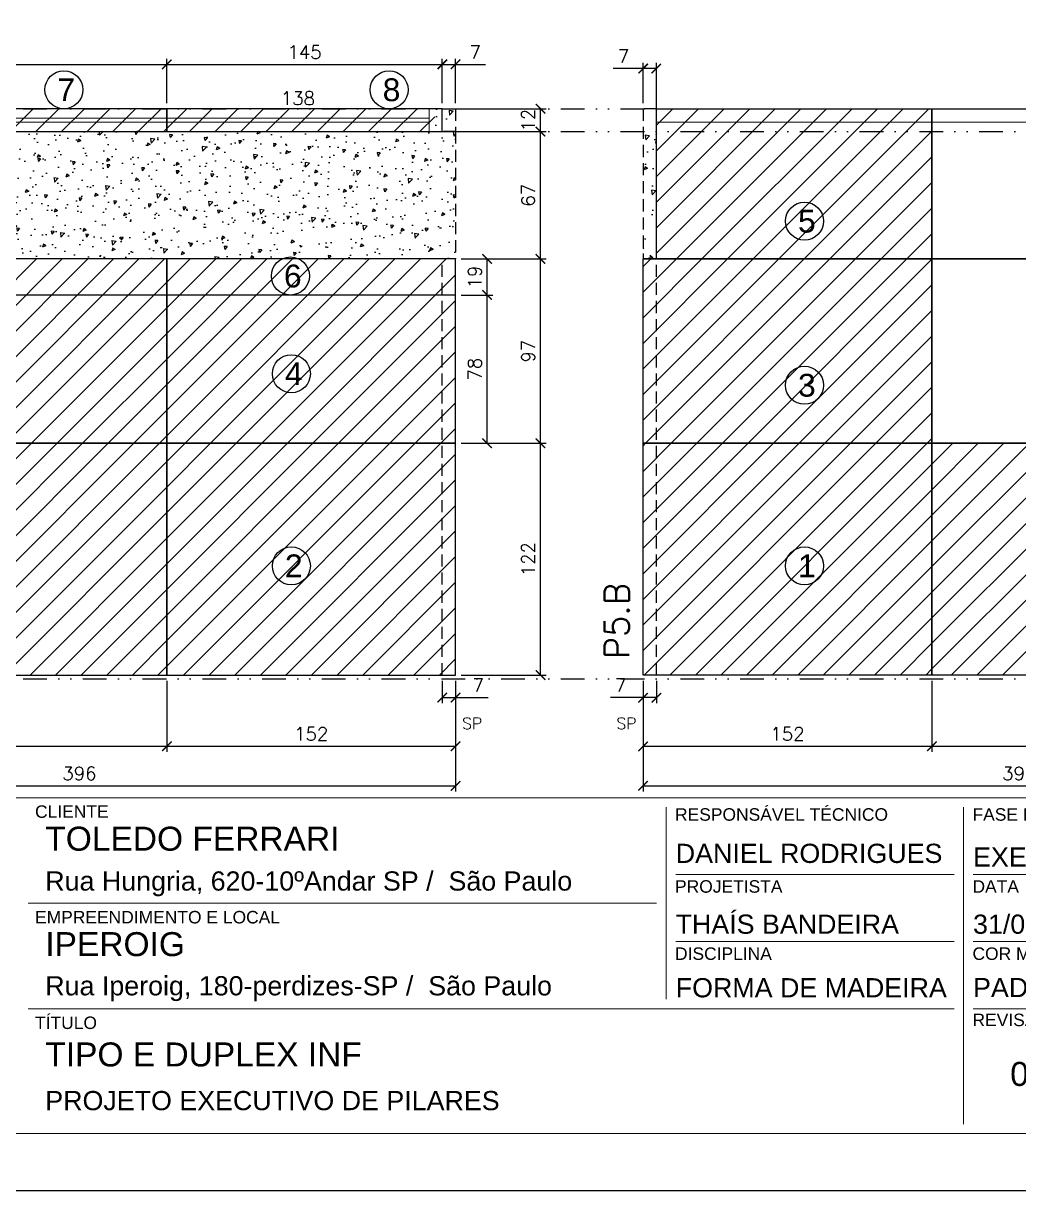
# Model space of a CAD drawing. Extents: x -23436 to 4767, y -3862 to 10024.
# Drawn here: x -20228 to -19704, y 4082 to 4696 of the extents above; entities that cross this region are included whole.
import ezdxf
from ezdxf.enums import TextEntityAlignment as Align

# ---------------------------------------------------------------- set-up
doc = ezdxf.new("R2010")
doc.units = 0
doc.header["$PDMODE"] = 2
doc.header["$PDSIZE"] = 10
doc.linetypes.add('DIVIDE2', pattern=[0.625, 0.25, -0.125, 0, -0.125, 0, -0.125])
doc.linetypes.add('HIDDEN', pattern=[9.525, 6.35, -3.175])
doc.layers.get('0').update_dxf_attribs({"lineweight": 13})
doc.layers.get('Defpoints').update_dxf_attribs({"lineweight": 13})
for name, color, linetype in [('Concreto', 250, 'HIDDEN'), ('Cota', 4, 'Continuous'), ('Cota Sarrafo', 180, 'Continuous'), ('MB Logo', 254, 'Continuous'), ('Nível', 160, 'Continuous'), ('Painéis', 30, 'Continuous'), ('Reaproveitamento', 252, 'Continuous'), ('Romaneio', 10, 'Continuous'), ('Sarrafo de Pressão', 42, 'HIDDEN')]:
    doc.layers.add(name, color=color, linetype=linetype)
for name, color, linetype, lineweight in [('cotas', 4, 'Continuous', 13), ('FOLHA MB', 7, 'Continuous', 13), ('Texto Seção', 7, 'Continuous', 15)]:
    doc.layers.add(name, color=color, linetype=linetype, lineweight=lineweight)
doc.layers.add('Laje_Perimetro', color=7, linetype='Continuous', plot=False)
doc.styles.add('ARIAL', font='arial.ttf', dxfattribs={"oblique": 15, "height": 25})
doc.styles.add('MB_C01', font='arial.ttf', dxfattribs={"height": 1.3})
doc.styles.add('MB_C02', font='arial.ttf', dxfattribs={"height": 2})
doc.styles.add('MB_C03', font='arial.ttf', dxfattribs={"height": 2.5})
doc.styles.add('REGUA-120', font='ROMANS.shx', dxfattribs={"height": 15})
doc.styles.add('ROMANS', font='romans.shx')
doc.dimstyles.new('Cota Paínel', dxfattribs={"dimtxt": 7, "dimasz": 5, "dimexe": 3, "dimexo": 3, "dimgap": 3, "dimtad": 1, "dimdec": 1, "dimzin": 12, "dimdsep": 46, "dimtxsty": 'ROMANS', "dimblk": 'ARCHTICK', "dimcen": 0, "dimclrd": 4, "dimclre": 4, "dimclrt": 1, "dimadec": 1, "dimazin": 3, "dimtfac": 1, "dimtdec": 1, "dimtmove": 0, "dimatfit": 3, "dimldrblk": 'OBLIQUE', "dimfxl": 0, "dimtolj": 1, "dimtzin": 12, "dimarcsym": 0})
doc.dimstyles.new('PAINEL', dxfattribs={"dimtxt": 7, "dimasz": 5, "dimexe": 3, "dimexo": 3, "dimgap": 3, "dimtad": 1, "dimdec": 1, "dimzin": 12, "dimdsep": 46, "dimtxsty": 'ROMANS', "dimblk": 'ARCHTICK', "dimcen": 0, "dimclrd": 4, "dimclre": 4, "dimclrt": 1, "dimadec": 1, "dimazin": 3, "dimtfac": 1, "dimtdec": 1, "dimtmove": 0, "dimatfit": 3, "dimldrblk": 'OBLIQUE', "dimfxl": 0, "dimtolj": 1, "dimtzin": 12, "dimarcsym": 0})
doc.dimstyles.new('projeto2', dxfattribs={"dimtxt": 7, "dimasz": 5, "dimexe": 1.25, "dimexo": 2.5, "dimgap": 2, "dimtad": 1, "dimdec": 1, "dimdsep": 46, "dimtxsty": 'ROMANS', "dimblk": 'OBLIQUE', "dimcen": 10, "dimdle": 1, "dimse1": 1, "dimse2": 1, "dimsd1": 1, "dimsd2": 1, "dimclrd": 256, "dimclre": 256, "dimclrt": 1, "dimadec": 0, "dimazin": 0, "dimtfac": 1, "dimtdec": 1, "dimtmove": 0, "dimatfit": 3, "dimldrblk": 'OBLIQUE', "dimfxl": 0, "dimlwd": -1, "dimlwe": -1, "dimarcsym": 0})
pattern_1 = [(45, (-17942.374, -1150), (-6.735192, 6.735192), [])]

# ---------------------------------------------------------------- blocks, each defined once
blk = doc.blocks.new('A$C169d8357')
at = {"layer": 'FOLHA MB', "color": 1}
for p, q in [((1109.82, 356.72), (70, 356.72)), ((786.55, 351.67), (786.55, 250.65)), ((943.14, 351.67), (943.14, 184.99)), ((938.09, 316.32), (791.61, 316.32)), ((1109.82, 316.32), (948.19, 316.32)), ((781.5, 301.16), (450.7, 301.16)), ((938.09, 280.96), (791.61, 280.96)), ((1109.82, 280.96), (948.19, 280.96)), ((938.09, 245.6), (450.7, 245.6)), ((1109.82, 245.6), (948.19, 245.6))]:
    blk.add_line(p, q, dxfattribs=at)
for points in [[(0, 1199.94), (0, 149.94), (1485.02, 149.94), (1485.02, 1199.94)], [(70, 1169.94), (70, 179.94), (1455.02, 179.94), (1455.02, 1169.94)]]:
    blk.add_lwpolyline(points, close=True, dxfattribs=at)
at = {"layer": 'FOLHA MB', "color": 6}
for s, height, style, p in [('CLIENTE', 6.566, 'MB_C01', (454.33, 346.12)), ('RESPONSÁVEL TÉCNICO', 6.5663, 'MB_C01', (791.21, 344.6)), ('FASE DO PROJETO', 6.5663, 'MB_C01', (947.79, 344.6)), ('Rua Hungria, 620-10ºAndar SP /  São Paulo', 10.102, 'MB_C02', (459.73, 307.83)), ('PROJETISTA', 6.566, 'MB_C01', (791.21, 306.72)), ('DATA', 6.566, 'MB_C01', (947.79, 306.72)), ('EMPREENDIMENTO E LOCAL', 6.5663, 'MB_C01', (454.33, 290.56)), ('DISCIPLINA', 6.566, 'MB_C01', (791.21, 271.36)), ('COR MADEIRA', 6.5663, 'MB_C01', (947.79, 271.36)), ('Rua Iperoig, 180-perdizes-SP /  São Paulo', 10.102, 'MB_C02', (459.73, 252.69)), ('TÍTULO', 6.566, 'MB_C01', (454.33, 234.99)), ('REVISÃO', 6.566, 'MB_C01', (947.79, 236.51)), ('PROJETO EXECUTIVO DE PILARES', 10.102, 'MB_C02', (459.73, 192.28))]:
    blk.add_text(s, height=height, dxfattribs=dict(at, style=style)).set_placement(p)
at = {"layer": 'FOLHA MB', "color": 5}
for s, height, style, p in [('TOLEDO FERRARI', 12.6276, 'MB_C03', (459.73, 328.83)), ('DANIEL RODRIGUES', 10.102, 'MB_C02', (791.61, 322.38)), ('EXECUTIVO', 10.102, 'MB_C02', (948.09, 320.46)), ('THAÍS BANDEIRA', 10.102, 'MB_C02', (791.51, 285.11)), ('31/05/2023', 10.102, 'MB_C02', (948.09, 285.11)), ('IPEROIG', 12.628, 'MB_C03', (459.73, 273.34)), ('PADRÃO', 10.102, 'MB_C02', (948.09, 251.76)), ('FORMA DE MADEIRA', 10.102, 'MB_C02', (791.61, 251.66)), ('TIPO E DUPLEX INF', 12.6276, 'MB_C03', (459.73, 215.3)), ('00', 12.628, 'MB_C03', (967.63, 205.03))]:
    blk.add_text(s, height=height, dxfattribs=dict(at, style=style)).set_placement(p)
blk = doc.blocks.new('_ArchTick')
at = {"color": 0, "linetype": 'ByBlock', "const_width": 0.15}
blk.add_lwpolyline([(-0.5, -0.5), (0.5, 0.5)], dxfattribs=at)
blk = doc.blocks.new('*D3865')
at = {"layer": 'cotas', "color": 4, "lineweight": -2, "transparency": 16777216}
for p, q in [((-19997.69, 4475.55), (-19952.99, 4475.55)), ((-19955.99, 4353.55), (-19955.99, 4475.55)), ((-19997.69, 4353.55), (-19952.99, 4353.55))]:
    blk.add_line(p, q, dxfattribs=at)
at = {"layer": 'Defpoints', "color": 0, "transparency": 16777216}
for p in [(-20000.69, 4475.55), (-19955.99, 4475.55), (-20000.69, 4353.55)]:
    blk.add_point(p, dxfattribs=at)
at = {"layer": 'cotas', "color": 4, "lineweight": -2, "transparency": 16777216, "xscale": 5, "yscale": 5, "zscale": 5}
for p, rotation in [((-19955.99, 4475.55), 90), ((-19955.99, 4353.55), 270)]:
    blk.add_blockref('_ArchTick', p, dxfattribs=dict(at, rotation=rotation))
at = {"layer": 'cotas', "color": 1, "transparency": 16777216, "insert": (-19962.49, 4414.55), "char_height": 7, "attachment_point": 5, "rotation": 90, "style": 'ROMANS'}
blk.add_mtext('\\A1;122', dxfattribs=at)
blk = doc.blocks.new('_OBLIQUE')
at = {"color": 0, "linetype": 'ByBlock', "lineweight": -2}
for p, q in [((0, 0), (-1, 0)), ((-0.5, -0.5), (0.5, 0.5))]:
    blk.add_line(p, q, dxfattribs=at)
blk = doc.blocks.new('*D3866')
at = {"layer": 'cotas', "color": 4, "lineweight": -2, "transparency": 16777216}
for p, q in [((-20396.69, 4350.55), (-20396.69, 4313.09)), ((-20152.69, 4350.55), (-20152.69, 4313.09)), ((-20396.69, 4316.09), (-20152.69, 4316.09))]:
    blk.add_line(p, q, dxfattribs=at)
at = {"layer": 'Defpoints', "color": 0, "transparency": 16777216}
for p in [(-20396.69, 4353.55), (-20152.69, 4353.55), (-20152.69, 4316.09)]:
    blk.add_point(p, dxfattribs=at)
at = {"layer": 'cotas', "color": 4, "lineweight": -2, "transparency": 16777216, "xscale": 5, "yscale": 5, "zscale": 5, "rotation": 180}
blk.add_blockref('_ArchTick', (-20396.69, 4316.09), dxfattribs=at)
at = {"layer": 'cotas', "color": 4, "lineweight": -2, "transparency": 16777216, "xscale": 5, "yscale": 5, "zscale": 5}
blk.add_blockref('_ArchTick', (-20152.69, 4316.09), dxfattribs=at)
at = {"layer": 'cotas', "color": 1, "transparency": 16777216, "insert": (-20274.69, 4322.59), "char_height": 7, "attachment_point": 5, "style": 'ROMANS'}
blk.add_mtext('\\A1;244', dxfattribs=at)
blk = doc.blocks.new('*D3867')
at = {"layer": 'cotas', "color": 4, "lineweight": -2, "transparency": 16777216}
for p, q in [((-20152.69, 4350.55), (-20152.69, 4313.09)), ((-20000.69, 4350.55), (-20000.69, 4313.09)), ((-20152.69, 4316.09), (-20000.69, 4316.09))]:
    blk.add_line(p, q, dxfattribs=at)
at = {"layer": 'Defpoints', "color": 0, "transparency": 16777216}
for p in [(-20152.69, 4353.55), (-20000.69, 4353.55), (-20000.69, 4316.09)]:
    blk.add_point(p, dxfattribs=at)
at = {"layer": 'cotas', "color": 4, "lineweight": -2, "transparency": 16777216, "xscale": 5, "yscale": 5, "zscale": 5, "rotation": 180}
blk.add_blockref('_ArchTick', (-20152.69, 4316.09), dxfattribs=at)
at = {"layer": 'cotas', "color": 4, "lineweight": -2, "transparency": 16777216, "xscale": 5, "yscale": 5, "zscale": 5}
blk.add_blockref('_ArchTick', (-20000.69, 4316.09), dxfattribs=at)
at = {"layer": 'cotas', "color": 1, "transparency": 16777216, "insert": (-20076.69, 4322.59), "char_height": 7, "attachment_point": 5, "style": 'ROMANS'}
blk.add_mtext('\\A1;152', dxfattribs=at)
blk = doc.blocks.new('*D3868')
at = {"layer": 'cotas', "color": 4, "lineweight": -2, "transparency": 16777216}
for p, q in [((-20004.69, 4651.55), (-19952.99, 4651.55)), ((-19955.99, 4639.55), (-19955.99, 4651.55)), ((-20004.69, 4639.55), (-19952.99, 4639.55))]:
    blk.add_line(p, q, dxfattribs=at)
at = {"layer": 'Defpoints', "color": 0, "transparency": 16777216}
for p in [(-20007.69, 4651.55), (-19955.99, 4651.55), (-20007.69, 4639.55)]:
    blk.add_point(p, dxfattribs=at)
at = {"layer": 'cotas', "color": 4, "lineweight": -2, "transparency": 16777216, "xscale": 5, "yscale": 5, "zscale": 5}
for p, rotation in [((-19955.99, 4651.55), 90), ((-19955.99, 4639.55), 270)]:
    blk.add_blockref('_ArchTick', p, dxfattribs=dict(at, rotation=rotation))
at = {"layer": 'cotas', "color": 1, "transparency": 16777216, "insert": (-19962.49, 4645.55), "char_height": 7, "attachment_point": 5, "rotation": 90, "style": 'ROMANS'}
blk.add_mtext('\\A1;12', dxfattribs=at)
blk = doc.blocks.new('*D3869')
at = {"layer": 'cotas', "color": 4, "lineweight": -2, "transparency": 16777216}
for p, q in [((-19997.69, 4572.55), (-19952.99, 4572.55)), ((-19955.99, 4475.55), (-19955.99, 4572.55)), ((-19997.69, 4475.55), (-19952.99, 4475.55))]:
    blk.add_line(p, q, dxfattribs=at)
at = {"layer": 'Defpoints', "color": 0, "transparency": 16777216}
for p in [(-20000.69, 4572.55), (-19955.99, 4572.55), (-20000.69, 4475.55)]:
    blk.add_point(p, dxfattribs=at)
at = {"layer": 'cotas', "color": 4, "lineweight": -2, "transparency": 16777216, "xscale": 5, "yscale": 5, "zscale": 5}
for p, rotation in [((-19955.99, 4572.55), 90), ((-19955.99, 4475.55), 270)]:
    blk.add_blockref('_ArchTick', p, dxfattribs=dict(at, rotation=rotation))
at = {"layer": 'cotas', "color": 1, "transparency": 16777216, "insert": (-19962.49, 4524.05), "char_height": 7, "attachment_point": 5, "rotation": 90, "style": 'ROMANS'}
blk.add_mtext('\\A1;97', dxfattribs=at)
blk = doc.blocks.new('*D3870')
at = {"layer": 'cotas', "color": 4, "lineweight": -2, "transparency": 16777216}
for p, q in [((-20396.69, 4648.55), (-20396.69, 4677.91)), ((-20396.69, 4674.91), (-20152.69, 4674.91)), ((-20152.69, 4654.55), (-20152.69, 4677.91))]:
    blk.add_line(p, q, dxfattribs=at)
at = {"layer": 'Defpoints', "color": 0, "transparency": 16777216}
for p in [(-20152.69, 4674.91), (-20152.69, 4651.55), (-20396.69, 4645.55)]:
    blk.add_point(p, dxfattribs=at)
at = {"layer": 'cotas', "color": 4, "lineweight": -2, "transparency": 16777216, "xscale": 5, "yscale": 5, "zscale": 5, "rotation": 180}
blk.add_blockref('_ArchTick', (-20396.69, 4674.91), dxfattribs=at)
at = {"layer": 'cotas', "color": 4, "lineweight": -2, "transparency": 16777216, "xscale": 5, "yscale": 5, "zscale": 5}
blk.add_blockref('_ArchTick', (-20152.69, 4674.91), dxfattribs=at)
at = {"layer": 'cotas', "color": 1, "transparency": 16777216, "insert": (-20274.69, 4681.41), "char_height": 7, "attachment_point": 5, "style": 'ROMANS'}
blk.add_mtext('\\A1;244', dxfattribs=at)
blk = doc.blocks.new('*D3871')
at = {"layer": 'cotas', "color": 4, "lineweight": -2, "transparency": 16777216}
for p, q in [((-20152.69, 4654.55), (-20152.69, 4677.91)), ((-20152.69, 4674.91), (-20007.69, 4674.91)), ((-20007.69, 4654.55), (-20007.69, 4677.91))]:
    blk.add_line(p, q, dxfattribs=at)
at = {"layer": 'Defpoints', "color": 0, "transparency": 16777216}
for p in [(-20007.69, 4674.91), (-20152.69, 4651.55), (-20007.69, 4651.55)]:
    blk.add_point(p, dxfattribs=at)
at = {"layer": 'cotas', "color": 4, "lineweight": -2, "transparency": 16777216, "xscale": 5, "yscale": 5, "zscale": 5, "rotation": 180}
blk.add_blockref('_ArchTick', (-20152.69, 4674.91), dxfattribs=at)
at = {"layer": 'cotas', "color": 4, "lineweight": -2, "transparency": 16777216, "xscale": 5, "yscale": 5, "zscale": 5}
blk.add_blockref('_ArchTick', (-20007.69, 4674.91), dxfattribs=at)
at = {"layer": 'cotas', "color": 1, "transparency": 16777216, "insert": (-20080.19, 4681.41), "char_height": 7, "attachment_point": 5, "style": 'ROMANS'}
blk.add_mtext('\\A1;145', dxfattribs=at)
blk = doc.blocks.new('*D3872')
at = {"layer": 'cotas', "color": 4, "lineweight": -2, "transparency": 16777216}
for p, q in [((-20004.69, 4639.55), (-19952.99, 4639.55)), ((-19955.99, 4572.55), (-19955.99, 4639.55)), ((-19997.69, 4572.55), (-19952.99, 4572.55))]:
    blk.add_line(p, q, dxfattribs=at)
at = {"layer": 'Defpoints', "color": 0, "transparency": 16777216}
for p in [(-20007.69, 4639.55), (-19955.99, 4639.55), (-20000.69, 4572.55)]:
    blk.add_point(p, dxfattribs=at)
at = {"layer": 'cotas', "color": 4, "lineweight": -2, "transparency": 16777216, "xscale": 5, "yscale": 5, "zscale": 5}
for p, rotation in [((-19955.99, 4639.55), 90), ((-19955.99, 4572.55), 270)]:
    blk.add_blockref('_ArchTick', p, dxfattribs=dict(at, rotation=rotation))
at = {"layer": 'cotas', "color": 1, "transparency": 16777216, "insert": (-19962.49, 4606.05), "char_height": 7, "attachment_point": 5, "rotation": 90, "style": 'ROMANS'}
blk.add_mtext('\\A1;67', dxfattribs=at)
blk = doc.blocks.new('*D3873')
at = {"layer": 'cotas', "color": 4, "lineweight": -2, "transparency": 16777216}
for p, q in [((-20396.69, 4350.55), (-20396.69, 4292.31)), ((-20000.69, 4350.55), (-20000.69, 4292.31)), ((-20396.69, 4295.31), (-20000.69, 4295.31))]:
    blk.add_line(p, q, dxfattribs=at)
at = {"layer": 'Defpoints', "color": 0, "transparency": 16777216}
for p in [(-20396.69, 4353.55), (-20000.69, 4353.55), (-20000.69, 4295.31)]:
    blk.add_point(p, dxfattribs=at)
at = {"layer": 'cotas', "color": 4, "lineweight": -2, "transparency": 16777216, "xscale": 5, "yscale": 5, "zscale": 5, "rotation": 180}
blk.add_blockref('_ArchTick', (-20396.69, 4295.31), dxfattribs=at)
at = {"layer": 'cotas', "color": 4, "lineweight": -2, "transparency": 16777216, "xscale": 5, "yscale": 5, "zscale": 5}
blk.add_blockref('_ArchTick', (-20000.69, 4295.31), dxfattribs=at)
at = {"layer": 'cotas', "color": 1, "transparency": 16777216, "insert": (-20198.69, 4301.81), "char_height": 7, "attachment_point": 5, "style": 'ROMANS'}
blk.add_mtext('\\A1;396', dxfattribs=at)
blk = doc.blocks.new('*D3951')
at = {"layer": 'Cota', "color": 4, "lineweight": -2, "transparency": 16777216}
for p, q in [((-20007.69, 4350.55), (-20007.69, 4338.69)), ((-20000.69, 4350.55), (-20000.69, 4338.69)), ((-20007.69, 4341.69), (-20000.69, 4341.69)), ((-20000.69, 4341.69), (-19983.52, 4341.69))]:
    blk.add_line(p, q, dxfattribs=at)
at = {"layer": 'Defpoints', "color": 0, "transparency": 16777216}
for p in [(-20007.69, 4353.55), (-20000.69, 4353.55), (-20000.69, 4341.69)]:
    blk.add_point(p, dxfattribs=at)
at = {"layer": 'Cota', "color": 4, "lineweight": -2, "transparency": 16777216, "xscale": 5, "yscale": 5, "zscale": 5, "rotation": 180}
blk.add_blockref('_ArchTick', (-20007.69, 4341.69), dxfattribs=at)
at = {"layer": 'Cota', "color": 4, "lineweight": -2, "transparency": 16777216, "xscale": 5, "yscale": 5, "zscale": 5}
blk.add_blockref('_ArchTick', (-20000.69, 4341.69), dxfattribs=at)
at = {"layer": 'Cota', "color": 1, "transparency": 16777216, "insert": (-19988.85, 4348.19), "char_height": 7, "attachment_point": 5, "style": 'ROMANS'}
blk.add_mtext('\\A1;7', dxfattribs=at)
blk = doc.blocks.new('*D3956')
at = {"layer": 'Defpoints', "color": 0, "transparency": 16777216}
for p in [(-20389.69, 4651.55), (-20152.69, 4651.55), (-20152.69, 4651.55)]:
    blk.add_point(p, dxfattribs=at)
at = {"layer": 'Cota Sarrafo', "color": 1, "transparency": 16777216, "insert": (-20271.19, 4657.05), "char_height": 7, "attachment_point": 5, "style": 'ROMANS'}
blk.add_mtext('237', dxfattribs=at)
blk = doc.blocks.new('*D3957')
at = {"layer": 'Defpoints', "color": 0, "transparency": 16777216}
for p in [(-20152.69, 4651.55), (-20014.69, 4651.55), (-20014.69, 4651.55)]:
    blk.add_point(p, dxfattribs=at)
at = {"layer": 'Cota Sarrafo', "color": 1, "transparency": 16777216, "insert": (-20083.69, 4657.05), "char_height": 7, "attachment_point": 5, "style": 'ROMANS'}
blk.add_mtext('138', dxfattribs=at)
blk = doc.blocks.new('*D5151')
at = {"layer": 'cotas', "color": 4, "lineweight": -2, "transparency": 16777216}
for p, q in [((-19901.99, 4350.55), (-19901.99, 4313.09)), ((-19749.99, 4350.55), (-19749.99, 4313.09)), ((-19901.99, 4316.09), (-19749.99, 4316.09))]:
    blk.add_line(p, q, dxfattribs=at)
at = {"layer": 'Defpoints', "color": 0, "transparency": 16777216}
for p in [(-19901.99, 4353.55), (-19749.99, 4353.55), (-19749.99, 4316.09)]:
    blk.add_point(p, dxfattribs=at)
at = {"layer": 'cotas', "color": 4, "lineweight": -2, "transparency": 16777216, "xscale": 5, "yscale": 5, "zscale": 5, "rotation": 180}
blk.add_blockref('_ArchTick', (-19901.99, 4316.09), dxfattribs=at)
at = {"layer": 'cotas', "color": 4, "lineweight": -2, "transparency": 16777216, "xscale": 5, "yscale": 5, "zscale": 5}
blk.add_blockref('_ArchTick', (-19749.99, 4316.09), dxfattribs=at)
at = {"layer": 'cotas', "color": 1, "transparency": 16777216, "insert": (-19825.99, 4322.59), "char_height": 7, "attachment_point": 5, "style": 'ROMANS'}
blk.add_mtext('\\A1;152', dxfattribs=at)
blk = doc.blocks.new('*D5152')
at = {"layer": 'cotas', "color": 4, "lineweight": -2, "transparency": 16777216}
for p, q in [((-19749.99, 4350.55), (-19749.99, 4313.09)), ((-19505.99, 4350.55), (-19505.99, 4313.09)), ((-19749.99, 4316.09), (-19505.99, 4316.09))]:
    blk.add_line(p, q, dxfattribs=at)
at = {"layer": 'Defpoints', "color": 0, "transparency": 16777216}
for p in [(-19749.99, 4353.55), (-19505.99, 4353.55), (-19505.99, 4316.09)]:
    blk.add_point(p, dxfattribs=at)
at = {"layer": 'cotas', "color": 4, "lineweight": -2, "transparency": 16777216, "xscale": 5, "yscale": 5, "zscale": 5, "rotation": 180}
blk.add_blockref('_ArchTick', (-19749.99, 4316.09), dxfattribs=at)
at = {"layer": 'cotas', "color": 4, "lineweight": -2, "transparency": 16777216, "xscale": 5, "yscale": 5, "zscale": 5}
blk.add_blockref('_ArchTick', (-19505.99, 4316.09), dxfattribs=at)
at = {"layer": 'cotas', "color": 1, "transparency": 16777216, "insert": (-19627.99, 4322.59), "char_height": 7, "attachment_point": 5, "style": 'ROMANS'}
blk.add_mtext('\\A1;244', dxfattribs=at)
blk = doc.blocks.new('*D5154')
at = {"layer": 'cotas', "color": 4, "lineweight": -2, "transparency": 16777216}
for p, q in [((-19901.99, 4350.55), (-19901.99, 4292.31)), ((-19505.99, 4350.55), (-19505.99, 4292.31)), ((-19901.99, 4295.31), (-19505.99, 4295.31))]:
    blk.add_line(p, q, dxfattribs=at)
at = {"layer": 'Defpoints', "color": 0, "transparency": 16777216}
for p in [(-19901.99, 4353.55), (-19505.99, 4353.55), (-19505.99, 4295.31)]:
    blk.add_point(p, dxfattribs=at)
at = {"layer": 'cotas', "color": 4, "lineweight": -2, "transparency": 16777216, "xscale": 5, "yscale": 5, "zscale": 5, "rotation": 180}
blk.add_blockref('_ArchTick', (-19901.99, 4295.31), dxfattribs=at)
at = {"layer": 'cotas', "color": 4, "lineweight": -2, "transparency": 16777216, "xscale": 5, "yscale": 5, "zscale": 5}
blk.add_blockref('_ArchTick', (-19505.99, 4295.31), dxfattribs=at)
at = {"layer": 'cotas', "color": 1, "transparency": 16777216, "insert": (-19703.99, 4301.81), "char_height": 7, "attachment_point": 5, "style": 'ROMANS'}
blk.add_mtext('\\A1;396', dxfattribs=at)
blk = doc.blocks.new('*D5156')
at = {"layer": 'Cota', "color": 4, "lineweight": -2, "transparency": 16777216}
for p, q in [((-19901.99, 4350.55), (-19901.99, 4338.69)), ((-19894.99, 4350.55), (-19894.99, 4338.69)), ((-19901.99, 4341.69), (-19919.16, 4341.69)), ((-19894.99, 4341.69), (-19901.99, 4341.69))]:
    blk.add_line(p, q, dxfattribs=at)
at = {"layer": 'Defpoints', "color": 0, "transparency": 16777216}
for p in [(-19901.99, 4353.55), (-19894.99, 4353.55), (-19901.99, 4341.69)]:
    blk.add_point(p, dxfattribs=at)
at = {"layer": 'Cota', "color": 4, "lineweight": -2, "transparency": 16777216, "xscale": 5, "yscale": 5, "zscale": 5, "rotation": 180}
blk.add_blockref('_ArchTick', (-19901.99, 4341.69), dxfattribs=at)
at = {"layer": 'Cota', "color": 4, "lineweight": -2, "transparency": 16777216, "xscale": 5, "yscale": 5, "zscale": 5}
blk.add_blockref('_ArchTick', (-19894.99, 4341.69), dxfattribs=at)
at = {"layer": 'Cota', "color": 1, "transparency": 16777216, "insert": (-19913.83, 4348.19), "char_height": 7, "attachment_point": 5, "style": 'ROMANS'}
blk.add_mtext('\\A1;7', dxfattribs=at)
blk = doc.blocks.new('*D5157')
at = {"layer": 'cotas', "color": 4, "lineweight": -2, "transparency": 16777216}
for p, q in [((-19997.69, 4553.55), (-19981.14, 4553.55)), ((-19984.14, 4475.55), (-19984.14, 4553.55)), ((-19997.69, 4475.55), (-19981.14, 4475.55))]:
    blk.add_line(p, q, dxfattribs=at)
at = {"layer": 'Defpoints', "color": 0, "transparency": 16777216}
for p in [(-20000.69, 4553.55), (-19984.14, 4553.55), (-20000.69, 4475.55)]:
    blk.add_point(p, dxfattribs=at)
at = {"layer": 'cotas', "color": 4, "lineweight": -2, "transparency": 16777216, "xscale": 5, "yscale": 5, "zscale": 5}
for p, rotation in [((-19984.14, 4553.55), 90), ((-19984.14, 4475.55), 270)]:
    blk.add_blockref('_ArchTick', p, dxfattribs=dict(at, rotation=rotation))
at = {"layer": 'cotas', "color": 1, "transparency": 16777216, "insert": (-19990.64, 4514.55), "char_height": 7, "attachment_point": 5, "rotation": 90, "style": 'ROMANS'}
blk.add_mtext('\\A1;78', dxfattribs=at)
blk = doc.blocks.new('*D5158')
at = {"layer": 'cotas', "color": 4, "lineweight": -2, "transparency": 16777216}
for p, q in [((-19997.69, 4572.55), (-19981.14, 4572.55)), ((-19984.14, 4553.55), (-19984.14, 4572.55)), ((-19997.69, 4553.55), (-19981.14, 4553.55))]:
    blk.add_line(p, q, dxfattribs=at)
at = {"layer": 'Defpoints', "color": 0, "transparency": 16777216}
for p in [(-20000.69, 4572.55), (-19984.14, 4572.55), (-20000.69, 4553.55)]:
    blk.add_point(p, dxfattribs=at)
at = {"layer": 'cotas', "color": 4, "lineweight": -2, "transparency": 16777216, "xscale": 5, "yscale": 5, "zscale": 5}
for p, rotation in [((-19984.14, 4572.55), 90), ((-19984.14, 4553.55), 270)]:
    blk.add_blockref('_ArchTick', p, dxfattribs=dict(at, rotation=rotation))
at = {"layer": 'cotas', "color": 1, "transparency": 16777216, "insert": (-19990.64, 4563.05), "char_height": 7, "attachment_point": 5, "rotation": 90, "style": 'ROMANS'}
blk.add_mtext('\\A1;19', dxfattribs=at)
blk = doc.blocks.new('*D5207')
at = {"layer": 'cotas', "color": 4, "lineweight": -2, "transparency": 16777216}
for p, q in [((-19901.99, 4654.55), (-19901.99, 4675.7)), ((-19894.99, 4642.55), (-19894.99, 4675.7)), ((-19901.99, 4672.7), (-19917.66, 4672.7)), ((-19894.99, 4672.7), (-19901.99, 4672.7))]:
    blk.add_line(p, q, dxfattribs=at)
at = {"layer": 'Defpoints', "color": 0, "transparency": 16777216}
for p in [(-19901.99, 4672.7), (-19901.99, 4651.55), (-19894.99, 4639.55)]:
    blk.add_point(p, dxfattribs=at)
at = {"layer": 'cotas', "color": 4, "lineweight": -2, "transparency": 16777216, "xscale": 5, "yscale": 5, "zscale": 5, "rotation": 180}
blk.add_blockref('_ArchTick', (-19901.99, 4672.7), dxfattribs=at)
at = {"layer": 'cotas', "color": 4, "lineweight": -2, "transparency": 16777216, "xscale": 5, "yscale": 5, "zscale": 5}
blk.add_blockref('_ArchTick', (-19894.99, 4672.7), dxfattribs=at)
at = {"layer": 'cotas', "color": 1, "transparency": 16777216, "insert": (-19912.33, 4679.2), "char_height": 7, "attachment_point": 5, "style": 'ROMANS'}
blk.add_mtext('\\A1;7', dxfattribs=at)
blk = doc.blocks.new('*D5212')
at = {"layer": 'cotas', "color": 4, "lineweight": -2, "transparency": 16777216}
for p, q in [((-20007.69, 4654.55), (-20007.69, 4677.91)), ((-20007.69, 4674.91), (-20000.69, 4674.91)), ((-20000.69, 4654.55), (-20000.69, 4677.91)), ((-20000.69, 4674.91), (-19985.02, 4674.91))]:
    blk.add_line(p, q, dxfattribs=at)
at = {"layer": 'Defpoints', "color": 0, "transparency": 16777216}
for p in [(-20000.69, 4674.91), (-20007.69, 4651.55), (-20000.69, 4651.55)]:
    blk.add_point(p, dxfattribs=at)
at = {"layer": 'cotas', "color": 4, "lineweight": -2, "transparency": 16777216, "xscale": 5, "yscale": 5, "zscale": 5, "rotation": 180}
blk.add_blockref('_ArchTick', (-20007.69, 4674.91), dxfattribs=at)
at = {"layer": 'cotas', "color": 4, "lineweight": -2, "transparency": 16777216, "xscale": 5, "yscale": 5, "zscale": 5}
blk.add_blockref('_ArchTick', (-20000.69, 4674.91), dxfattribs=at)
at = {"layer": 'cotas', "color": 1, "transparency": 16777216, "insert": (-19990.35, 4681.41), "char_height": 7, "attachment_point": 5, "style": 'ROMANS'}
blk.add_mtext('\\A1;7', dxfattribs=at)

msp = doc.modelspace()

# ---------------------------------------------------------------- hatches: boundary and pattern name
at = {"layer": 'Concreto'}
h = msp.add_hatch(dxfattribs=at)
h.set_pattern_fill('AR-CONC', color=256, scale=0.1, angle=180)
h.set_pattern_definition([(230, (-17942.374, -1150), (-18.218467, 1.59391), [1.905, -20.955]), (175, (-17942.374, -1150), (3.52434, -19.105685), [1.524, -16.76406]), (280.45144, (-17943.892, -1149.867), (-14.694125, -17.511775), [1.619, -17.809024]), (226.1842, (-17942.374, -1155.08), (-27.1079, 4.20423), [2.8575, -31.4325]), (276.63556, (-17944.633, -1154.73), (-23.74041, -24.74261), [2.4285, -26.71356]), (171.18415, (-17942.374, -1155.08), (-23.74041, -24.74261), [2.286, -25.14597]), (201, (-17944.914, -1153.81), (-15.16144, 10.22652), [1.905, -20.955]), (146, (-17944.914, -1153.81), (-6.1802, -18.418797), [1.524, -16.764]), (251.45145, (-17946.177, -1152.958), (-21.34164, -8.192277), [1.619, -17.808994]), (217.5, (-17942.374, -1150), (-0.30886, -8.455504), [0, -16.5608, 0, -17.018, 0, -16.8275]), (187.5, (-17942.374, -1150), (-6.681966, -10.018057), [0, -9.7028, 0, -16.1798, 0, -6.4135]), (147.5, (-17936.7095, -1150), (-13.5590595, 0.5728744), [0, -6.35, 0, -19.812, 0, -26.289]), (137.5, (-17934.17, -1150), (-14.812918, -2.54265), [0, -8.255, 0, -13.1572, 0, -18.669])])
h.paths.add_polyline_path([(-20000.686, 4639.55), (-20011.686, 4639.55), (-20011.686, 4651.55), (-20000.686, 4651.55)])
h = msp.add_hatch(dxfattribs=at)
h.set_pattern_fill('AR-CONC', color=256, scale=0.1, angle=180)
h.set_pattern_definition([(230, (-4764.856, -1201), (-18.218467, 1.593909), [1.905, -20.955]), (175, (-4764.856, -1201), (3.524342, -19.105685), [1.524, -16.764058]), (280.45144, (-4766.374, -1200.867), (-14.694125, -17.511775), [1.619, -17.809024]), (226.1842, (-4764.856, -1206.08), (-27.107904, 4.204233), [2.8575, -31.4325]), (276.63556, (-4767.115, -1205.73), (-23.740413, -24.742612), [2.4285, -26.71356]), (171.18415, (-4764.856, -1206.08), (-23.740413, -24.742612), [2.285997, -25.145973]), (201, (-4767.396, -1204.81), (-15.161439, 10.22652), [1.905, -20.955]), (146, (-4767.396, -1204.81), (-6.180203, -18.418797), [1.524, -16.764]), (251.45145, (-4768.66, -1203.958), (-21.341642, -8.192277), [1.619, -17.808994]), (217.5, (-4764.856, -1201), (-0.3088603, -8.455504), [0, -16.5608, 0, -17.018, 0, -16.8275]), (187.5, (-4764.856, -1201), (-6.681966, -10.0180575), [0, -9.7028, 0, -16.1798, 0, -6.4135]), (147.5, (-4759.1915, -1201), (-13.5590595, 0.5728744), [0, -6.35, 0, -19.812, 0, -26.289]), (137.5, (-4756.652, -1201), (-14.812918, -2.542649), [0, -8.255, 0, -13.1572, 0, -18.669])])
h.paths.add_polyline_path([(-19901.992, 4572.55), (-19894.992, 4572.55), (-19894.992, 4651.55), (-19901.992, 4651.55)])
h = msp.add_hatch(dxfattribs=at)
h.set_pattern_fill('AR-CONC', color=256, scale=0.1, angle=180)
h.set_pattern_definition([(230, (-3270.605, -2327.665), (-18.218467, 1.593909), [1.905, -20.955]), (175, (-3270.605, -2327.665), (3.524342, -19.105685), [1.524, -16.764058]), (280.45144, (-3272.123, -2327.532), (-14.694125, -17.511775), [1.619, -17.809024]), (226.1842, (-3270.605, -2332.745), (-27.107904, 4.204233), [2.8575, -31.4325]), (276.63556, (-3272.864, -2332.395), (-23.740413, -24.742612), [2.428502, -26.71356]), (171.18415, (-3270.605, -2332.745), (-23.740413, -24.742612), [2.285997, -25.145973]), (201, (-3273.145, -2331.475), (-15.161439, 10.22652), [1.905, -20.955]), (146, (-3273.145, -2331.475), (-6.180203, -18.418797), [1.524, -16.764]), (251.45145, (-3274.408, -2330.623), (-21.341642, -8.192277), [1.619, -17.808994]), (217.5, (-3270.605, -2327.665), (-0.3088603, -8.455504), [0, -16.5608, 0, -17.018, 0, -16.8275]), (187.5, (-3270.605, -2327.665), (-6.6819663, -10.0180575), [0, -9.7028, 0, -16.1798, 0, -6.4135]), (147.5, (-3264.941, -2327.665), (-13.5590595, 0.5728744), [0, -6.35, 0, -19.812, 0, -26.289]), (137.5, (-3262.401, -2327.665), (-14.812918, -2.542649), [0, -8.255, 0, -13.1572, 0, -18.669])])
h.paths.add_polyline_path([(-20396.686, 4572.55), (-20396.686, 4639.55), (-20362.686, 4639.55), (-20000.686, 4639.55), (-20000.686, 4572.55)])
at = {"layer": 'Reaproveitamento'}
h = msp.add_hatch(dxfattribs=at)
h.set_pattern_fill('ANSI31', color=256, scale=3, style=0)
h.set_pattern_definition(pattern_1)
h.paths.add_polyline_path([(-20396.686, 4639.55), (-20152.686, 4639.55), (-20152.686, 4651.55), (-20396.686, 4651.55)])
h = msp.add_hatch(dxfattribs=at)
h.set_pattern_fill('ANSI31', color=256, scale=3, style=0)
h.set_pattern_definition(pattern_1)
h.paths.add_polyline_path([(-20152.686, 4639.55), (-20011.686, 4639.55), (-20011.686, 4651.55), (-20152.686, 4651.55)])
h = msp.add_hatch(dxfattribs=at)
h.set_pattern_fill('ANSI31', color=256, scale=3, style=0)
h.set_pattern_definition(pattern_1)
h.paths.add_polyline_path([(-19901.992, 4572.55), (-19894.992, 4572.55), (-19894.992, 4651.55), (-19749.992, 4651.55), (-19749.992, 4572.55)])
h = msp.add_hatch(dxfattribs=at)
h.set_pattern_fill('ANSI31', color=256, scale=3, style=0)
h.set_pattern_definition(pattern_1)
h.paths.add_polyline_path([(-20396.686, 4475.55), (-20152.686, 4475.55), (-20152.686, 4572.55), (-20396.686, 4572.55)])
h = msp.add_hatch(dxfattribs=at)
h.set_pattern_fill('ANSI31', color=256, scale=3, style=0)
h.set_pattern_definition(pattern_1)
h.paths.add_polyline_path([(-20152.686, 4475.55), (-20000.686, 4475.55), (-20000.686, 4572.55), (-20152.686, 4572.55)])
h = msp.add_hatch(dxfattribs=at)
h.set_pattern_fill('ANSI31', color=256, scale=3, style=0)
h.set_pattern_definition(pattern_1)
h.paths.add_polyline_path([(-19901.992, 4572.55), (-19749.992, 4572.55), (-19749.992, 4475.55), (-19901.992, 4475.55)])
h = msp.add_hatch(dxfattribs=at)
h.set_pattern_fill('ANSI31', color=256, scale=3, style=0)
h.set_pattern_definition(pattern_1)
h.paths.add_polyline_path([(-20396.686, 4353.55), (-20152.686, 4353.55), (-20152.686, 4475.55), (-20396.686, 4475.55)])
h = msp.add_hatch(dxfattribs=at)
h.set_pattern_fill('ANSI31', color=256, scale=3, style=0)
h.set_pattern_definition(pattern_1)
h.paths.add_polyline_path([(-20152.686, 4353.55), (-20000.686, 4353.55), (-20000.686, 4475.55), (-20152.686, 4475.55)])
h = msp.add_hatch(dxfattribs=at)
h.set_pattern_fill('ANSI31', color=256, scale=3, style=0)
h.set_pattern_definition(pattern_1)
h.paths.add_polyline_path([(-19749.992, 4353.55), (-19901.992, 4353.55), (-19901.992, 4475.55), (-19749.992, 4475.55)])
h = msp.add_hatch(dxfattribs=at)
h.set_pattern_fill('ANSI31', color=256, scale=3, style=0)
h.set_pattern_definition(pattern_1)
h.paths.add_polyline_path([(-19505.992, 4353.55), (-19749.992, 4353.55), (-19749.992, 4475.55), (-19505.992, 4475.55)])

# ---------------------------------------------------------------- linework, layer by layer
at = {"layer": 'Concreto'}
for points in [[(-20000.686, 4639.55), (-20007.686, 4639.55), (-20007.686, 4651.55), (-20000.686, 4651.55)], [(-19901.992, 4572.55), (-19894.992, 4572.55), (-19894.992, 4651.55), (-19901.992, 4651.55)], [(-20396.686, 4572.55), (-20396.686, 4639.55), (-20396.686, 4639.55), (-20396.686, 4639.55), (-20000.686, 4639.55), (-20000.686, 4572.55)]]:
    msp.add_lwpolyline(points, close=True, dxfattribs=at)
at = {"layer": 'cotas', "color": 50}
for p, q in [((-20389.686, 4651.55), (-20014.686, 4651.55)), ((-20014.686, 4651.55), (-20011.186, 4651.55)), ((-20014.686, 4651.55), (-20014.686, 4639.55)), ((-20014.686, 4651.55), (-20014.686, 4649.05)), ((-20007.686, 4651.55), (-20011.186, 4651.55)), ((-20007.686, 4651.55), (-20007.686, 4639.55)), ((-19894.992, 4651.55), (-19894.992, 4648.05)), ((-19894.992, 4651.55), (-19505.992, 4651.55)), ((-20389.686, 4646.55), (-20014.686, 4646.55)), ((-20014.686, 4644.55), (-20389.686, 4644.55)), ((-20014.686, 4646.55), (-20014.686, 4649.05)), ((-20014.686, 4644.55), (-20014.686, 4642.05)), ((-19894.992, 4644.55), (-19894.992, 4648.05)), ((-19894.992, 4644.55), (-19505.992, 4644.55)), ((-20014.686, 4639.55), (-20389.686, 4639.55)), ((-20014.686, 4639.55), (-20014.686, 4642.05)), ((-20014.686, 4639.55), (-20011.186, 4639.55)), ((-20007.686, 4639.55), (-20011.186, 4639.55))]:
    msp.add_line(p, q, dxfattribs=at)
at = {"layer": 'cotas', "color": 2}
msp.add_line((-19749.992, 4639.55), (-19749.992, 4651.55), dxfattribs=at)
at = {"layer": 'Laje_Perimetro'}
msp.add_lwpolyline([(-19191.377, 5132.259), (-20676.397, 5132.259), (-20676.397, 4082.259), (-19191.377, 4082.259)], close=True, dxfattribs=at)
at = {"layer": 'Nível', "linetype": 'DIVIDE2', "ltscale": 50}
for p, q in [((-20511.374, 4651.55), (-19236.202, 4651.55)), ((-20511.374, 4639.55), (-19236.202, 4639.55)), ((-20511.374, 4351.55), (-19236.202, 4351.55))]:
    msp.add_line(p, q, dxfattribs=at)
at = {"layer": 'Painéis', "color": 32, "true_color": 0xcd6928}
msp.add_line((-20000.686, 4553.55), (-20396.686, 4553.55), dxfattribs=at)
for points in [[(-20396.686, 4639.55), (-20152.686, 4639.55), (-20152.686, 4651.55), (-20396.686, 4651.55)], [(-20152.686, 4639.55), (-20007.686, 4639.55), (-20007.686, 4651.55), (-20152.686, 4651.55)], [(-19901.992, 4572.55), (-19901.992, 4572.55), (-19894.992, 4572.55), (-19894.992, 4651.55), (-19749.992, 4651.55), (-19749.992, 4572.55)], [(-19749.992, 4572.55), (-19749.992, 4651.55), (-19505.992, 4651.55), (-19505.992, 4639.55), (-19516.992, 4639.55), (-19516.992, 4572.55), (-19505.992, 4572.55), (-19505.992, 4572.55)], [(-20396.686, 4475.55), (-20152.686, 4475.55), (-20152.686, 4572.55), (-20396.686, 4572.55)], [(-20152.686, 4475.55), (-20000.686, 4475.55), (-20000.686, 4572.55), (-20152.686, 4572.55)], [(-19901.992, 4572.55), (-19749.992, 4572.55), (-19749.992, 4475.55), (-19901.992, 4475.55)], [(-19749.992, 4572.55), (-19505.992, 4572.55), (-19505.992, 4475.55), (-19749.992, 4475.55)], [(-20396.686, 4353.55), (-20152.686, 4353.55), (-20152.686, 4475.55), (-20396.686, 4475.55)], [(-20152.686, 4353.55), (-20000.686, 4353.55), (-20000.686, 4475.55), (-20152.686, 4475.55)], [(-19749.992, 4353.55), (-19901.992, 4353.55), (-19901.992, 4475.55), (-19749.992, 4475.55)], [(-19505.992, 4353.55), (-19749.992, 4353.55), (-19749.992, 4475.55), (-19505.992, 4475.55)]]:
    msp.add_lwpolyline(points, close=True, dxfattribs=at)
at = {"layer": 'Romaneio'}
for centre in [(-20206.887, 4661.55), (-20035.66, 4661.55), (-19817.03, 4592.405), (-20087.643, 4563.55), (-20087.148, 4512.114), (-19817.03, 4506.068), (-20087.148, 4411.032), (-19817.03, 4411.032)]:
    msp.add_circle(centre, 10, dxfattribs=at)
at = {"layer": 'Sarrafo de Pressão'}
for p, q in [((-20007.686, 4353.55), (-20007.686, 4572.55)), ((-19894.992, 4353.55), (-19894.992, 4572.55))]:
    msp.add_line(p, q, dxfattribs=at)

# ---------------------------------------------------------------- block references
at = {"layer": 'MB Logo'}
msp.add_blockref('A$C169d8357', (-20676.397, 3932.321), dxfattribs=at)

# ---------------------------------------------------------------- texts
at = {"layer": 'Romaneio', "color": 0, "style": 'ARIAL'}
for s, p in [('7', (-20205.635, 4661.55)), ('8', (-20034.408, 4661.55)), ('5', (-19815.777, 4592.405)), ('6', (-20086.391, 4563.55)), ('4', (-20085.895, 4512.114)), ('3', (-19815.777, 4506.068)), ('2', (-20085.895, 4411.032)), ('1', (-19815.777, 4411.032))]:
    msp.add_text(s, height=12, dxfattribs=at).set_placement(p, align=Align.MIDDLE_CENTER)
at = {"layer": 'Texto Seção', "insert": (-19909.306, 4361.936), "char_height": 13, "width": 285.32988, "attachment_point": 7, "rotation": 90, "style": 'REGUA-120'}
msp.add_mtext('P5.B', dxfattribs=at)
at = {"layer": 'Texto Seção', "char_height": 6, "style": 'ROMANS'}
for insert, attachment_point in [((-19986.674, 4325.123), 9), ((-19916.004, 4325.123), 7)]:
    msp.add_mtext('SP', dxfattribs=dict(at, insert=insert, attachment_point=attachment_point))

# ---------------------------------------------------------------- dimensions: what is measured, and where the dimension line sits
at = {"layer": 'Cota'}
dim = msp.add_linear_dim(base=(-20000.686, 4341.693), p1=(-20007.686, 4353.55), p2=(-20000.686, 4353.55), angle=180, dimstyle='Cota Paínel', dxfattribs=at)
dim.commit()
dim.dimension.update_dxf_attribs({"geometry": '*D3951', "text_midpoint": (-19988.852, 4341.693), "dimtype": 160})
dim = msp.add_linear_dim(base=(-19901.992, 4341.693), p1=(-19894.992, 4353.55), p2=(-19901.992, 4353.55), dimstyle='Cota Paínel', dxfattribs=at)
dim.commit()
dim.dimension.update_dxf_attribs({"geometry": '*D5156', "text_midpoint": (-19913.826, 4341.693), "dimtype": 160})
at = {"layer": 'Cota Sarrafo'}
for base, p1, p2, picture, middle in [((-20152.686, 4651.55), (-20389.686, 4651.55), (-20152.686, 4651.55), '*D3956', (-20271.186, 4657.05)), ((-20014.686, 4651.55), (-20152.686, 4651.55), (-20014.686, 4651.55), '*D3957', (-20083.686, 4657.05))]:
    dim = msp.add_linear_dim(base=base, p1=p1, p2=p2, dimstyle='projeto2', dxfattribs=at)
    dim.commit()
    dim.dimension.update_dxf_attribs({"geometry": picture, "text_midpoint": middle})
at = {"layer": 'cotas'}
for base, p1, p2, picture, middle in [((-20152.686, 4674.906), (-20396.686, 4645.55), (-20152.686, 4651.55), '*D3870', (-20274.686, 4681.406)), ((-20007.686, 4674.906), (-20152.686, 4651.55), (-20007.686, 4651.55), '*D3871', (-20080.186, 4681.406)), ((-20152.686, 4316.093), (-20396.686, 4353.55), (-20152.686, 4353.55), '*D3866', (-20274.686, 4322.593)), ((-20000.686, 4295.309), (-20396.686, 4353.55), (-20000.686, 4353.55), '*D3873', (-20198.686, 4301.809)), ((-20000.686, 4316.093), (-20152.686, 4353.55), (-20000.686, 4353.55), '*D3867', (-20076.686, 4322.593)), ((-19749.992, 4316.093), (-19901.992, 4353.55), (-19749.992, 4353.55), '*D5151', (-19825.992, 4322.593)), ((-19505.992, 4295.309), (-19901.992, 4353.55), (-19505.992, 4353.55), '*D5154', (-19703.992, 4301.809)), ((-19505.992, 4316.093), (-19749.992, 4353.55), (-19505.992, 4353.55), '*D5152', (-19627.992, 4322.593))]:
    dim = msp.add_linear_dim(base=base, p1=p1, p2=p2, dimstyle='PAINEL', override={"dimarcsym": 2}, dxfattribs=at)
    dim.commit()
    dim.dimension.update_dxf_attribs({"geometry": picture, "text_midpoint": middle})
at = {"layer": 'cotas', "color": 2}
for base, p1, p2, picture, middle in [((-20000.686, 4674.906), (-20007.686, 4651.55), (-20000.686, 4651.55), '*D5212', (-19990.352, 4681.406)), ((-19901.992, 4672.7), (-19894.992, 4639.55), (-19901.992, 4651.55), '*D5207', (-19912.326, 4679.2))]:
    dim = msp.add_linear_dim(base=base, p1=p1, p2=p2, dimstyle='PAINEL', override={"dimarcsym": 2}, dxfattribs=at)
    dim.commit()
    dim.dimension.update_dxf_attribs({"geometry": picture, "text_midpoint": middle})
at = {"layer": 'cotas'}
dim = msp.add_linear_dim(base=(-19955.988, 4651.55), p1=(-20007.686, 4639.55), p2=(-20007.686, 4651.55), angle=90, dimstyle='PAINEL', override={"dimarcsym": 2}, dxfattribs=at)
dim.commit()
dim.dimension.update_dxf_attribs({"geometry": '*D3868', "text_midpoint": (-19955.988, 4645.55), "dimtype": 160})
for base, p1, p2, picture, middle in [((-19955.988, 4639.55), (-20000.686, 4572.55), (-20007.686, 4639.55), '*D3872', (-19962.488, 4606.05)), ((-19955.988, 4572.55), (-20000.686, 4475.55), (-20000.686, 4572.55), '*D3869', (-19962.488, 4524.05)), ((-19955.988, 4475.55), (-20000.686, 4353.55), (-20000.686, 4475.55), '*D3865', (-19962.488, 4414.55))]:
    dim = msp.add_linear_dim(base=base, p1=p1, p2=p2, angle=90, dimstyle='PAINEL', override={"dimarcsym": 2}, dxfattribs=at)
    dim.commit()
    dim.dimension.update_dxf_attribs({"geometry": picture, "text_midpoint": middle})
at = {"layer": 'cotas', "color": 2}
for base, p1, p2, picture, middle in [((-19984.144, 4572.55), (-20000.686, 4553.55), (-20000.686, 4572.55), '*D5158', (-19990.644, 4563.05)), ((-19984.144, 4553.55), (-20000.686, 4475.55), (-20000.686, 4553.55), '*D5157', (-19990.644, 4514.55))]:
    dim = msp.add_linear_dim(base=base, p1=p1, p2=p2, angle=90, dimstyle='PAINEL', override={"dimarcsym": 2}, dxfattribs=at)
    dim.commit()
    dim.dimension.update_dxf_attribs({"geometry": picture, "text_midpoint": middle})

doc.saveas('drawing.dxf')
